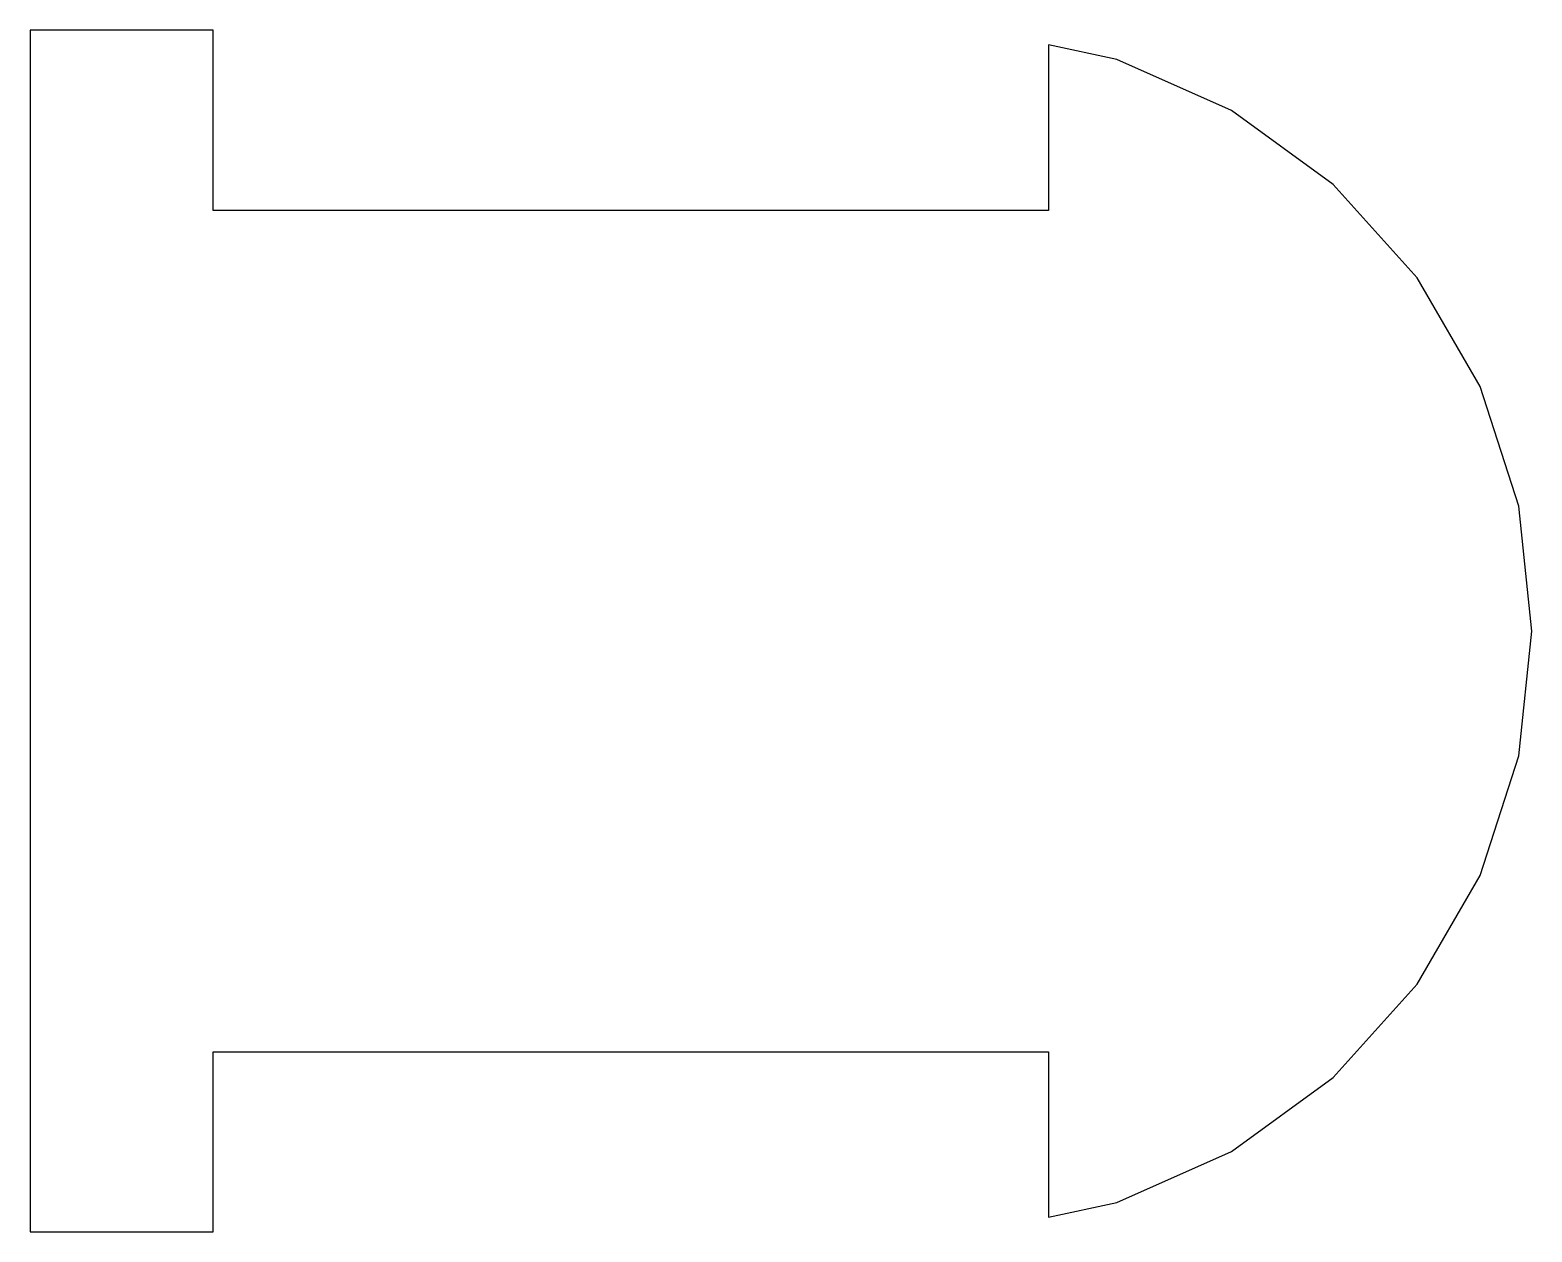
# Model space of a CAD drawing. Header units: metres. Extents: x -25 to 25, y -20 to 20.
import ezdxf

# ---------------------------------------------------------------- set-up
doc = ezdxf.new("R2010")
doc.units = ezdxf.units.M

msp = doc.modelspace()

# ---------------------------------------------------------------- linework, layer by layer
for p, q in [((-18.9, 20), (-25, 20)), ((-25, 20), (-25, -20)), ((-18.9, 14), (-18.9, 20)), ((11.1803, 19.0211), (8.89999, 19.5058)), ((8.89999, 19.5058), (8.89999, 14)), ((15, 17.3205), (11.1803, 19.0211)), ((18.3826, 14.8629), (15, 17.3205)), ((21.1803, 11.7557), (18.3826, 14.8629)), ((8.89999, 14), (-18.9, 14)), ((23.2709, 8.13472), (21.1803, 11.7557)), ((24.5629, 4.15823), (23.2709, 8.13472)), ((25, 0), (24.5629, 4.15823)), ((24.5629, -4.15823), (25, 0)), ((23.2709, -8.13472), (24.5629, -4.15823)), ((21.1803, -11.7557), (23.2709, -8.13472)), ((18.3826, -14.8629), (21.1803, -11.7557)), ((-18.9, -14), (8.89999, -14)), ((-18.9, -20), (-18.9, -14)), ((8.89999, -14), (8.89999, -19.5058)), ((15, -17.3205), (18.3826, -14.8629)), ((11.1803, -19.0211), (15, -17.3205)), ((8.89999, -19.5058), (11.1803, -19.0211)), ((-25, -20), (-18.9, -20))]:
    msp.add_line(p, q)

doc.saveas('drawing.dxf')
